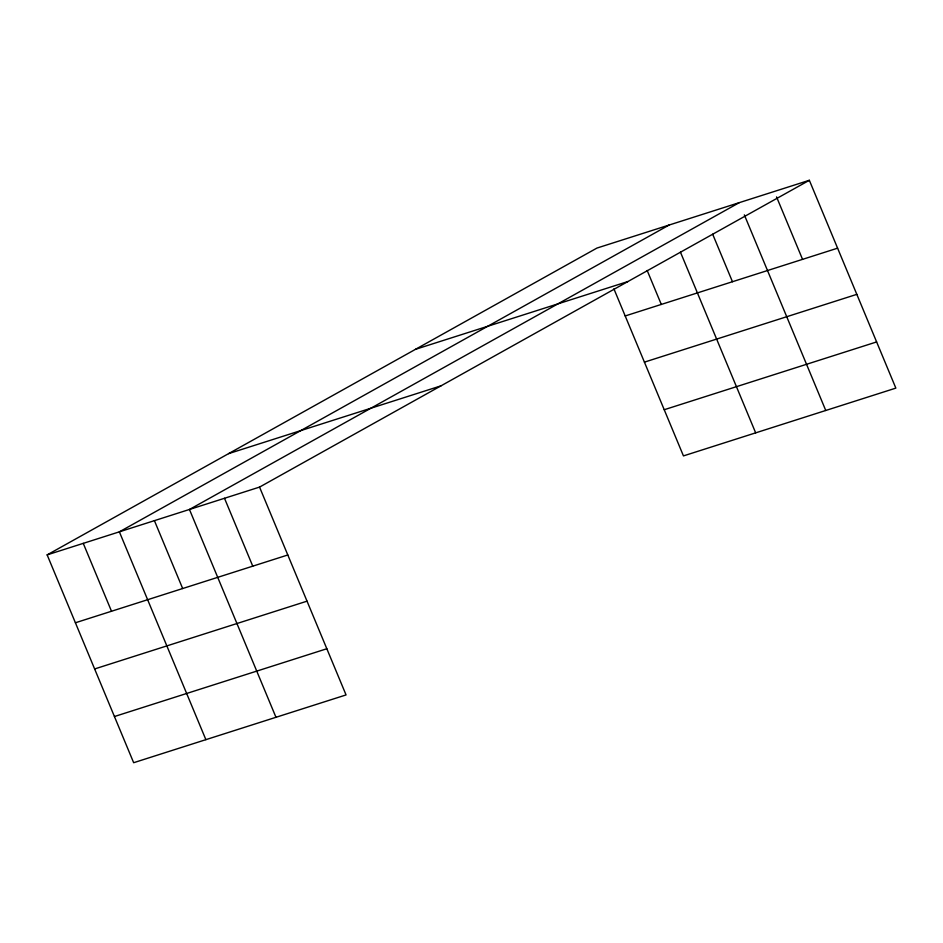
<?xml version="1.0" encoding="UTF-8"?>
<svg xmlns="http://www.w3.org/2000/svg" width="943" height="943" viewBox="0 0 943 943"><rect width="100%" height="100%" fill="white"/><g stroke="black" fill="none" stroke-linecap="round" stroke-linejoin="round"><path stroke-width="1.41" d="M809.342 180.29L259.549 487.095L346.057 694.932L133.658 762.71L47.15 554.885L596.943 248.068L809.342 180.29L895.85 388.115L683.451 455.905L613.893 288.806M669.153 225.023L119.372 531.84L205.88 739.666M739.253 202.662L189.46 509.468L275.969 717.293M415.509 349.323L627.908 281.533M625.197 315.952L837.596 248.174M228.583 453.642L440.982 385.852M644.423 362.136L856.822 294.357M47.15 554.885L259.549 487.095M664.226 409.722L876.625 341.932M75.405 622.769L287.804 554.979M94.63 668.952L307.029 601.163M114.433 716.527L326.832 648.749M776.549 196.898L802.552 259.36M744.333 214.874L825.762 410.488M712.672 234.206L732.463 281.721M680.457 252.182L755.661 432.849M647.181 270.488L661.302 304.436M224.505 498.281L252.759 566.165M154.416 520.654L182.671 588.538M83.255 543.357L111.51 611.241"/></g></svg>
